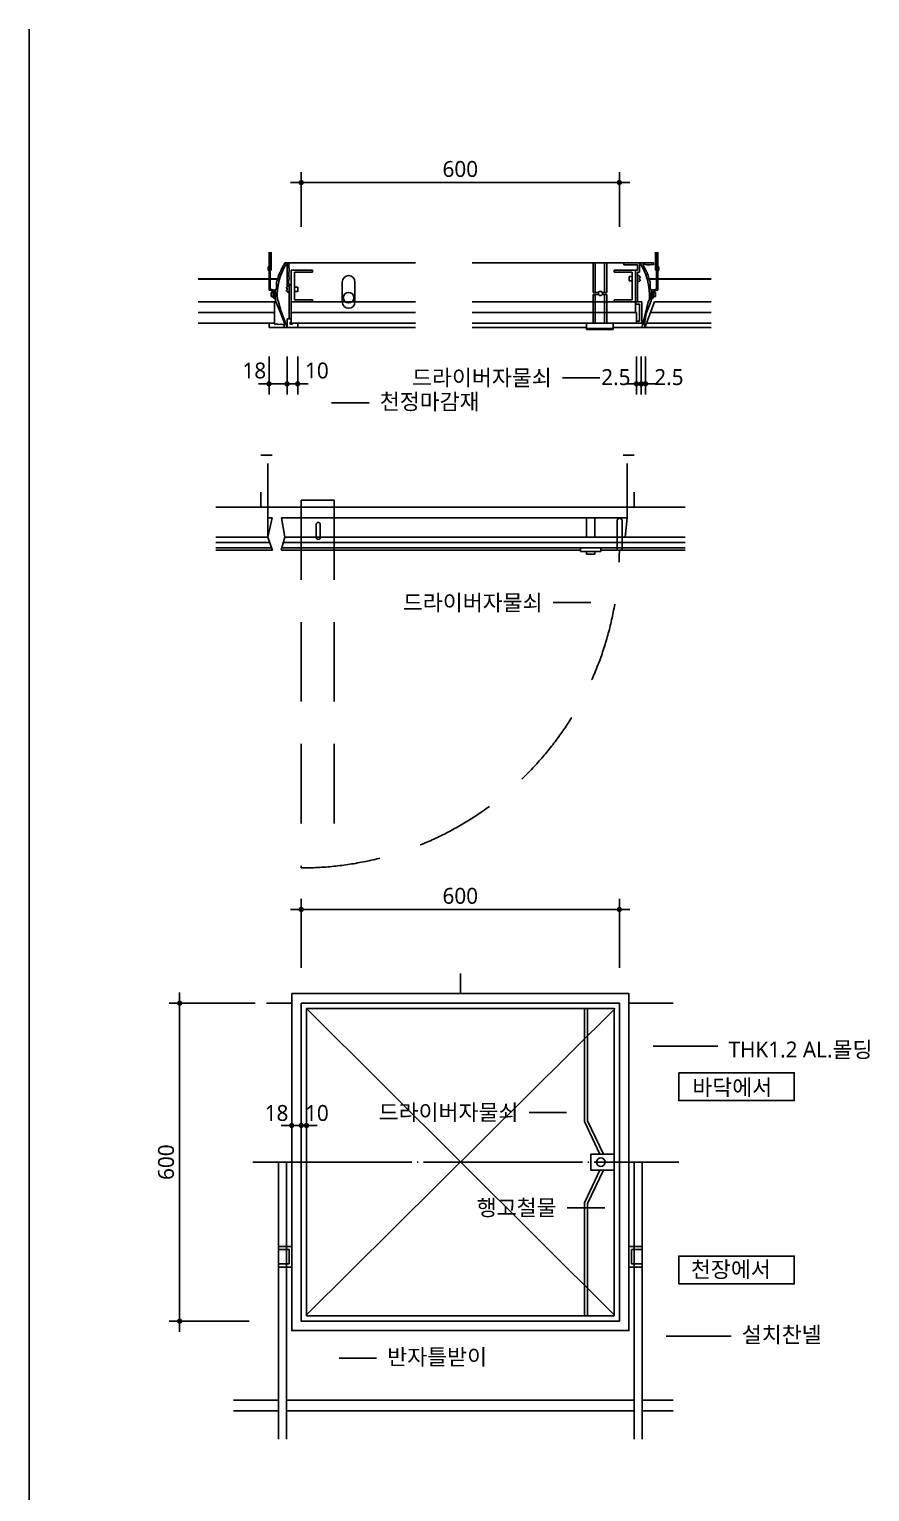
# Model space of a CAD drawing. Header units: millimetres. Extents: x 465 to 41696, y 198 to 5730.
# Drawn here: x 39257 to 40843, y 2970 to 5730 of the extents above; entities that cross this region are included whole.
import ezdxf
from ezdxf.enums import TextEntityAlignment as Align

# ---------------------------------------------------------------- set-up
doc = ezdxf.new("R2010")
doc.units = ezdxf.units.MM
doc.header["$LTSCALE"] = 200
for name, pattern in [('CEN', [62, 60, -1, 0, -1]), ('CEN-GAUN', [32.2, 30, -1, 0.2, -1]), ('HID', [2.3, 1.5, -0.8])]:
    doc.linetypes.add(name, pattern=pattern)
doc.layers.get('DEFPOINTS').update_dxf_attribs({"color": 137})
for name, color, linetype in [('3', 3, 'Continuous'), ('cen', 1, 'CEN'), ('DIM', 7, 'Continuous'), ('ELE-3', 3, 'Continuous'), ('ELE-8', 8, 'Continuous'), ('ELE-9', 9, 'Continuous'), ('HID', 6, 'HID'), ('LED', 7, 'Continuous'), ('SEC-4', 4, 'Continuous'), ('SEC-7', 7, 'Continuous'), ('SYM', 7, 'Continuous'), ('TEXT', 3, 'Continuous')]:
    doc.layers.add(name, color=color, linetype=linetype)
doc.styles.add('굴림체(옥산)', font='GulimChe.ttf')
doc.styles.add('스타일1', font='malgun.ttf')
doc.dimstyles.new('CJA-1', dxfattribs={"dimscale": 10, "dimtxt": 3, "dimasz": 1, "dimexe": 2, "dimexo": 3, "dimgap": 1, "dimtad": 1, "dimdec": 0, "dimdsep": 46, "dimlunit": 6, "dimtxsty": '굴림체(옥산)', "dimblk": 'CJDOT', "dimcen": 0.09, "dimclrd": 256, "dimclre": 256, "dimclrt": 3, "dimazin": 2, "dimtfac": 1, "dimtdec": 0, "dimtix": 1, "dimtmove": 2, "dimatfit": 3, "dimldrblk": 'CJDOT', "dimfxl": 1, "dimtolj": 1, "dimtzin": 0, "dimarcsym": 0})

# ---------------------------------------------------------------- blocks, each defined once
blk = doc.blocks.new('CJDOT')
blk.add_line((-2, 0), (2, 0))
at = {"const_width": 0.5}
blk.add_lwpolyline([(-0.25, 0, 1), (0.25, 0, 1)], format="xyb", close=True, dxfattribs=at)
blk = doc.blocks.new('*D179')
at = {"layer": 'DEFPOINTS', "color": 0, "transparency": 16777216}
for p in [(40370.5, 4068.9), (39770.5, 3928.5, 4309.7), (40370.5, 3928.5, 4309.7)]:
    blk.add_point(p, dxfattribs=at)
at = {"layer": 'DIM', "lineweight": -2, "transparency": 16777216}
for p, q in [((39770.5, 3958.5), (39770.5, 4088.9)), ((40370.5, 3958.5), (40370.5, 4088.9)), ((39780.5, 4068.9), (40360.5, 4068.9))]:
    blk.add_line(p, q, dxfattribs=at)
at = {"layer": 'DIM', "lineweight": -2, "transparency": 16777216, "xscale": 10, "yscale": 10, "zscale": 10, "rotation": 180}
blk.add_blockref('CJDOT', (39770.5, 4068.9), dxfattribs=at)
at = {"layer": 'DIM', "lineweight": -2, "transparency": 16777216, "xscale": 10, "yscale": 10, "zscale": 10}
blk.add_blockref('CJDOT', (40370.5, 4068.9), dxfattribs=at)
at = {"layer": 'DIM', "color": 3, "transparency": 16777216, "insert": (40070.5, 4094.4), "char_height": 30, "attachment_point": 5, "style": '스타일1'}
blk.add_mtext('\\A1;600', dxfattribs=at)
blk = doc.blocks.new('*D180')
at = {"layer": 'DEFPOINTS', "color": 0, "transparency": 16777216}
for p in [(39713.3, 3892, 4309.7), (39541.1, 3292), (39702.2, 3292, 4309.7)]:
    blk.add_point(p, dxfattribs=at)
at = {"layer": 'DIM', "lineweight": -2, "transparency": 16777216}
for p, q in [((39683.3, 3892), (39521.1, 3892)), ((39541.1, 3882), (39541.1, 3302)), ((39672.2, 3292), (39521.1, 3292))]:
    blk.add_line(p, q, dxfattribs=at)
at = {"layer": 'DIM', "lineweight": -2, "transparency": 16777216, "xscale": 10, "yscale": 10, "zscale": 10}
for p, rotation in [((39541.1, 3892), 90), ((39541.1, 3292), 270)]:
    blk.add_blockref('CJDOT', p, dxfattribs=dict(at, rotation=rotation))
at = {"layer": 'DIM', "color": 3, "transparency": 16777216, "insert": (39515.6, 3592), "char_height": 30, "attachment_point": 5, "rotation": 90, "style": '스타일1'}
blk.add_mtext('\\A1;600', dxfattribs=at)
blk = doc.blocks.new('*D181')
at = {"layer": 'DEFPOINTS', "color": 0, "transparency": 16777216}
for p in [(39709.8, 5142.4, 4309.7), (39743.8, 5142.4, 4309.7), (39743.8, 5060.8)]:
    blk.add_point(p, dxfattribs=at)
at = {"layer": 'DIM', "lineweight": -2, "transparency": 16777216}
for p, q in [((39709.8, 5112.4), (39709.8, 5040.8)), ((39743.8, 5112.4), (39743.8, 5040.8)), ((39699.8, 5060.8), (39689.8, 5060.8)), ((39709.8, 5060.8), (39743.8, 5060.8)), ((39753.8, 5060.8), (39763.8, 5060.8))]:
    blk.add_line(p, q, dxfattribs=at)
at = {"layer": 'DIM', "lineweight": -2, "transparency": 16777216, "xscale": 10, "yscale": 10, "zscale": 10}
blk.add_blockref('CJDOT', (39709.8, 5060.8), dxfattribs=at)
at = {"layer": 'DIM', "lineweight": -2, "transparency": 16777216, "xscale": 10, "yscale": 10, "zscale": 10, "rotation": 180}
blk.add_blockref('CJDOT', (39743.8, 5060.8), dxfattribs=at)
at = {"layer": 'DIM', "color": 3, "transparency": 16777216, "insert": (39682, 5085.8), "char_height": 30, "attachment_point": 5, "style": '스타일1'}
blk.add_mtext('\\A1;18', dxfattribs=at)
blk = doc.blocks.new('*D182')
at = {"layer": 'DEFPOINTS', "color": 0, "transparency": 16777216}
for p in [(39743.8, 5142.4, 4309.7), (39763.8, 5142.4, 4309.7), (39763.8, 5060.8)]:
    blk.add_point(p, dxfattribs=at)
at = {"layer": 'DIM', "lineweight": -2, "transparency": 16777216}
for p, q in [((39743.8, 5112.4), (39743.8, 5040.8)), ((39763.8, 5112.4), (39763.8, 5040.8)), ((39733.8, 5060.8), (39723.8, 5060.8)), ((39743.8, 5060.8), (39763.8, 5060.8)), ((39773.8, 5060.8), (39783.8, 5060.8))]:
    blk.add_line(p, q, dxfattribs=at)
at = {"layer": 'DIM', "lineweight": -2, "transparency": 16777216, "xscale": 10, "yscale": 10, "zscale": 10}
blk.add_blockref('CJDOT', (39743.8, 5060.8), dxfattribs=at)
at = {"layer": 'DIM', "lineweight": -2, "transparency": 16777216, "xscale": 10, "yscale": 10, "zscale": 10, "rotation": 180}
blk.add_blockref('CJDOT', (39763.8, 5060.8), dxfattribs=at)
at = {"layer": 'DIM', "color": 3, "transparency": 16777216, "insert": (39800, 5085.8), "char_height": 30, "attachment_point": 5, "style": '스타일1'}
blk.add_mtext('\\A1;10', dxfattribs=at)
blk = doc.blocks.new('*D183')
at = {"layer": 'DEFPOINTS', "color": 0, "transparency": 16777216}
for p in [(40402.8, 5142.4, 4309.7), (40411.8, 5142.4, 4309.7), (40411.8, 5060.8)]:
    blk.add_point(p, dxfattribs=at)
at = {"layer": 'DIM', "lineweight": -2, "transparency": 16777216}
for p, q in [((40402.8, 5112.4), (40402.8, 5040.8)), ((40411.8, 5112.4), (40411.8, 5040.8)), ((40392.8, 5060.8), (40382.8, 5060.8)), ((40402.8, 5060.8), (40411.8, 5060.8)), ((40421.8, 5060.8), (40431.8, 5060.8))]:
    blk.add_line(p, q, dxfattribs=at)
at = {"layer": 'DIM', "lineweight": -2, "transparency": 16777216, "xscale": 10, "yscale": 10, "zscale": 10}
blk.add_blockref('CJDOT', (40402.8, 5060.8), dxfattribs=at)
at = {"layer": 'DIM', "lineweight": -2, "transparency": 16777216, "xscale": 10, "yscale": 10, "zscale": 10, "rotation": 180}
blk.add_blockref('CJDOT', (40411.8, 5060.8), dxfattribs=at)
at = {"layer": 'DIM', "color": 3, "transparency": 16777216, "insert": (40363.9, 5073.3), "char_height": 30, "attachment_point": 5, "style": '스타일1'}
blk.add_mtext('\\A1;2.5', dxfattribs=at)
blk = doc.blocks.new('*D184')
at = {"layer": 'DEFPOINTS', "color": 0, "transparency": 16777216}
for p in [(40411.8, 5142.4, 4309.7), (40419.8, 5142.4, 4309.7), (40411.8, 5060.8)]:
    blk.add_point(p, dxfattribs=at)
at = {"layer": 'DIM', "lineweight": -2, "transparency": 16777216}
for p, q in [((40411.8, 5112.4), (40411.8, 5040.8)), ((40419.8, 5112.4), (40419.8, 5040.8)), ((40401.8, 5060.8), (40391.8, 5060.8)), ((40419.8, 5060.8), (40411.8, 5060.8)), ((40429.8, 5060.8), (40439.8, 5060.8))]:
    blk.add_line(p, q, dxfattribs=at)
at = {"layer": 'DIM', "lineweight": -2, "transparency": 16777216, "xscale": 10, "yscale": 10, "zscale": 10}
blk.add_blockref('CJDOT', (40411.8, 5060.8), dxfattribs=at)
at = {"layer": 'DIM', "lineweight": -2, "transparency": 16777216, "xscale": 10, "yscale": 10, "zscale": 10, "rotation": 180}
blk.add_blockref('CJDOT', (40419.8, 5060.8), dxfattribs=at)
at = {"layer": 'DIM', "color": 3, "transparency": 16777216, "insert": (40464, 5073.3), "char_height": 30, "attachment_point": 5, "style": '스타일1'}
blk.add_mtext('\\A1;2.5', dxfattribs=at)
blk = doc.blocks.new('*D185')
at = {"layer": 'DEFPOINTS', "color": 0, "transparency": 16777216}
for p in [(39752.5, 3661.2), (39752.5, 3592, 4309.7), (39770.5, 3592, 4309.7)]:
    blk.add_point(p, dxfattribs=at)
at = {"layer": 'DIM', "lineweight": -2, "transparency": 16777216}
for p, q in [((39752.5, 3622), (39752.5, 3681.2)), ((39770.5, 3622), (39770.5, 3681.2)), ((39742.5, 3661.2), (39732.5, 3661.2)), ((39770.5, 3661.2), (39752.5, 3661.2)), ((39780.5, 3661.2), (39790.5, 3661.2))]:
    blk.add_line(p, q, dxfattribs=at)
at = {"layer": 'DIM', "lineweight": -2, "transparency": 16777216, "xscale": 10, "yscale": 10, "zscale": 10}
blk.add_blockref('CJDOT', (39752.5, 3661.2), dxfattribs=at)
at = {"layer": 'DIM', "lineweight": -2, "transparency": 16777216, "xscale": 10, "yscale": 10, "zscale": 10, "rotation": 180}
blk.add_blockref('CJDOT', (39770.5, 3661.2), dxfattribs=at)
at = {"layer": 'DIM', "color": 3, "transparency": 16777216, "insert": (39723.9, 3684.6), "char_height": 30, "attachment_point": 5, "style": '스타일1'}
blk.add_mtext('\\A1;18', dxfattribs=at)
blk = doc.blocks.new('*D186')
at = {"layer": 'DEFPOINTS', "color": 0, "transparency": 16777216}
for p in [(39780.5, 3661.2), (39770.5, 3592, 4309.7), (39780.5, 3592, 4309.7)]:
    blk.add_point(p, dxfattribs=at)
at = {"layer": 'DIM', "lineweight": -2, "transparency": 16777216}
for p, q in [((39770.5, 3622), (39770.5, 3681.2)), ((39780.5, 3622), (39780.5, 3681.2)), ((39760.5, 3661.2), (39750.5, 3661.2)), ((39770.5, 3661.2), (39780.5, 3661.2)), ((39790.5, 3661.2), (39800.5, 3661.2))]:
    blk.add_line(p, q, dxfattribs=at)
at = {"layer": 'DIM', "lineweight": -2, "transparency": 16777216, "xscale": 10, "yscale": 10, "zscale": 10}
blk.add_blockref('CJDOT', (39770.5, 3661.2), dxfattribs=at)
at = {"layer": 'DIM', "lineweight": -2, "transparency": 16777216, "xscale": 10, "yscale": 10, "zscale": 10, "rotation": 180}
blk.add_blockref('CJDOT', (39780.5, 3661.2), dxfattribs=at)
at = {"layer": 'DIM', "color": 3, "transparency": 16777216, "insert": (39800, 3684.6), "char_height": 30, "attachment_point": 5, "style": '스타일1'}
blk.add_mtext('\\A1;10', dxfattribs=at)
blk = doc.blocks.new('*D187')
at = {"layer": 'DEFPOINTS', "color": 0, "transparency": 16777216}
for p in [(40370.5, 5440.6), (39770.5, 5327.4, 4309.7), (40370.5, 5327.4, 4309.7)]:
    blk.add_point(p, dxfattribs=at)
at = {"layer": 'DIM', "lineweight": -2, "transparency": 16777216}
for p, q in [((39770.5, 5357.4), (39770.5, 5460.6)), ((39780.5, 5440.6), (40360.5, 5440.6)), ((40370.5, 5357.4), (40370.5, 5460.6))]:
    blk.add_line(p, q, dxfattribs=at)
at = {"layer": 'DIM', "lineweight": -2, "transparency": 16777216, "xscale": 10, "yscale": 10, "zscale": 10, "rotation": 180}
blk.add_blockref('CJDOT', (39770.5, 5440.6), dxfattribs=at)
at = {"layer": 'DIM', "lineweight": -2, "transparency": 16777216, "xscale": 10, "yscale": 10, "zscale": 10}
blk.add_blockref('CJDOT', (40370.5, 5440.6), dxfattribs=at)
at = {"layer": 'DIM', "color": 3, "transparency": 16777216, "insert": (40070.5, 5466.1), "char_height": 30, "attachment_point": 5, "style": '스타일1'}
blk.add_mtext('\\A1;600', dxfattribs=at)

msp = doc.modelspace()

# ---------------------------------------------------------------- linework, layer by layer
at = {"color": 4}
msp.add_line((39726.6, 5258.2), (39576.2, 5258.2), dxfattribs=at)
at = {"layer": '3'}
msp.add_line((39257.5, 5730), (39257.5, 210), dxfattribs=at)
at = {"layer": 'cen', "color": 1}
for p, q in [((39780.5, 3882), (40360.5, 3304)), ((40362.5, 3882), (39780.5, 3304))]:
    msp.add_line(p, q, dxfattribs=at)
at = {"layer": 'cen', "linetype": 'CEN-GAUN', "ltscale": 0.05}
msp.add_line((39679.1, 3592), (40482.5, 3592), dxfattribs=at)
at = {"layer": 'DEFPOINTS', "color": 0, "linetype": 'ByBlock'}
for p in [(40412.8, 5167.4), (40419.8, 5167.4), (39770.5, 3892), (40370.5, 3892)]:
    msp.add_point(p, dxfattribs=at)
at = {"layer": 'ELE-3'}
for p, q in [((40316.5, 3607), (40360.5, 3607)), ((40316.5, 3577), (40316.5, 3607)), ((40316.5, 3577), (40361.5, 3577)), ((39727.5, 3433), (39752.5, 3433)), ((39727.5, 3427), (39747.5, 3427)), ((39747.5, 3427), (39747.5, 3400)), ((40413.5, 3433), (40388.5, 3433)), ((40393.5, 3427), (40393.5, 3400)), ((40413.5, 3427), (40393.5, 3427)), ((39747.5, 3400), (39727.5, 3400)), ((40393.5, 3400), (40413.5, 3400)), ((39727.5, 3394), (39752.5, 3394)), ((40413.5, 3394), (40388.5, 3394))]:
    msp.add_line(p, q, dxfattribs=at)
for points in [[(39752.5, 3910), (40388.5, 3910), (40388.5, 3274), (39752.5, 3274)], [(39770.5, 3892), (40370.5, 3892), (40370.5, 3292), (39770.5, 3292)]]:
    msp.add_lwpolyline(points, close=True, dxfattribs=at)
msp.add_circle((40335.5, 3592), 8, dxfattribs=at)
at = {"layer": 'ELE-8'}
for p, q in [((40071, 3910), (40071, 3948)), ((39752.5, 3892), (39704.9, 3892)), ((40388.5, 3892), (40472.3, 3892)), ((39727.5, 3592), (39727.5, 3069)), ((39742.5, 3592), (39742.5, 3069)), ((40398.5, 3592), (40398.5, 3069)), ((40413.5, 3592), (40413.5, 3069)), ((39642.9, 3143), (39727.5, 3143)), ((39642.9, 3123), (39727.5, 3123)), ((39742.5, 3143), (40398.5, 3143)), ((39742.5, 3123), (40398.5, 3123)), ((40413.5, 3143), (40472.3, 3143)), ((40413.5, 3123), (40472.3, 3123))]:
    msp.add_line(p, q, dxfattribs=at)
at = {"layer": 'ELE-9'}
for p, q in [((39576.2, 5215.4), (39719.8, 5215.4)), ((39576.2, 5195.4), (39719.8, 5195.4)), ((39751.8, 5215.4), (39986, 5215.4)), ((39751.8, 5195.4), (39986, 5195.4)), ((40093.1, 5215.4), (40412.8, 5215.4)), ((40093.1, 5195.4), (40402.8, 5195.4)), ((40436.8, 5215.4), (40418.8, 5167.4)), ((40429.3, 5195.4), (40543.9, 5195.4)), ((40436.8, 5215.4), (40543.9, 5215.4)), ((39609.5, 4771.2), (39707.5, 4771.2)), ((39609.5, 4761.2), (39711.1, 4761.2)), ((39736.6, 4761.2), (40494.5, 4761.2)), ((39739.5, 4771.2), (40494.5, 4771.2))]:
    msp.add_line(p, q, dxfattribs=at)
msp.add_lwpolyline([(39780.5, 3882), (40360.5, 3882), (40360.5, 3302), (39780.5, 3302)], close=True, dxfattribs=at)
at = {"layer": 'HID', "color": 4}
msp.add_line((39726.8, 5259.3), (39576.2, 5259.3), dxfattribs=at)
at = {"layer": 'HID'}
for p, q in [((40426.4, 5259.3), (40543.9, 5259.3)), ((39770.5, 4841.2), (39832.5, 4841.2)), ((40304.5, 3668.7), (40304.5, 3882)), ((40310.5, 3670), (40310.5, 3882)), ((40333.9, 3607), (40304.5, 3668.7)), ((40340.5, 3607), (40310.5, 3670))]:
    msp.add_line(p, q, dxfattribs=at)
at = {"layer": 'HID', "ltscale": 0.5}
for p, q in [((39770.5, 4841.2), (39770.5, 4147.2)), ((39832.5, 4841.2), (39832.5, 4150.4))]:
    msp.add_line(p, q, dxfattribs=at)
msp.add_arc((39770.5, 4747.2), 600, 270, 0, dxfattribs=at)
at = {"layer": 'LED'}
for p, q in [((40263, 5072.3), (40333.8, 5072.3)), ((39827.8, 5024.8), (39898.7, 5024.8)), ((40245.7, 4648.1), (40316.5, 4648.1)), ((40434.1, 3810.9), (40556.5, 3810.9)), ((40200.1, 3685.9), (40270.9, 3685.9)), ((40272.1, 3505.9), (40342.9, 3505.9)), ((40459.1, 3263.9), (40581.5, 3263.9)), ((39841.9, 3221.9), (39912.7, 3221.9))]:
    msp.add_line(p, q, dxfattribs=at)
for points in [[(39827.8, 5167.4, 0, 10, 0), (39827.8, 5145.8, 0, 0, 0), (39827.8, 5024.8, 0, 0, 0)], [(40333.8, 5163.4, 0, 10, 0), (40333.8, 5141.8, 0, 0, 0), (40333.8, 5072.3, 0, 0, 0)], [(40316.5, 4739.2, 0, 10, 0), (40316.5, 4717.6, 0, 0, 0), (40316.5, 4648.1, 0, 0, 0)], [(40388.5, 3732, 0, 10, 0), (40399.3, 3750.7, 0, 0, 0), (40434.1, 3810.9, 0, 0, 0)], [(40316.5, 3607, 0, 10, 0), (40305.7, 3625.7, 0, 0, 0), (40270.9, 3685.9, 0, 0, 0)], [(40388.5, 3427, 0, 10, 0), (40377.7, 3445.7, 0, 0, 0), (40342.9, 3505.9, 0, 0, 0)], [(40413.5, 3185, 0, 10, 0), (40424.3, 3203.6, 0, 0, 0), (40459.1, 3263.9, 0, 0, 0)], [(39796.3, 3143, 0, 10, 0), (39807.1, 3161.7, 0, 0, 0), (39841.9, 3221.9, 0, 0, 0)]]:
    msp.add_lwpolyline(points, format="xyseb", dxfattribs=at)
at = {"layer": 'SEC-4'}
for p, q in [((39709.8, 5237.4), (39709.8, 5309.4)), ((39711.8, 5239.4), (39711.8, 5309.4)), ((39713.8, 5281.4), (39713.8, 5309.4)), ((40438.8, 5281.4), (40438.8, 5309.4)), ((40440.8, 5239.4), (40440.8, 5309.4)), ((40442.8, 5237.4), (40442.8, 5309.4)), ((39707.8, 5275.4), (39707.8, 5281.4)), ((39707.8, 5281.4), (39709.8, 5281.4)), ((39709.8, 5275.4), (39707.8, 5275.4)), ((39711.8, 5275.4), (39713.8, 5275.4)), ((39713.8, 5275.4), (39713.8, 5281.4)), ((39743.8, 5245.4), (39743.8, 5289.4)), ((39751.8, 5183.4), (39751.8, 5275.4)), ((39791.8, 5275.4), (39751.8, 5275.4)), ((39791.8, 5271.4), (39791.8, 5275.4)), ((40320.8, 5289.4), (40320.8, 5233.4)), ((40324.8, 5289.4), (40324.8, 5233.4)), ((40342.8, 5233.4), (40342.8, 5289.4)), ((40346.8, 5289.4), (40346.8, 5233.4)), ((40360.8, 5275.4), (40400.8, 5275.4)), ((40360.8, 5271.4), (40360.8, 5275.4)), ((40378.8, 5289.4), (40378.8, 5285.4)), ((40378.8, 5285.4), (40404.8, 5285.4)), ((40400.8, 5195.4), (40400.8, 5275.4)), ((40404.8, 5275.4), (40400.8, 5275.4)), ((40404.8, 5285.4), (40404.8, 5275.4)), ((40408.8, 5271.4), (40408.8, 5289.4)), ((40438.8, 5275.4), (40438.8, 5281.4)), ((40440.8, 5275.4), (40438.8, 5275.4)), ((40444.8, 5281.4), (40442.8, 5281.4)), ((40442.8, 5275.4), (40444.8, 5275.4)), ((40444.8, 5275.4), (40444.8, 5281.4)), ((39747.8, 5245.4), (39743.8, 5245.4)), ((39751.8, 5247.4), (39747.8, 5247.4)), ((39747.8, 5247.4), (39747.8, 5183.4)), ((39757.8, 5219.4), (39757.8, 5271.4)), ((39757.8, 5271.4), (39791.8, 5271.4)), ((39847.8, 5253), (39847.8, 5215.5)), ((39871.8, 5253), (39871.8, 5215.5)), ((40394.8, 5271.4), (40360.8, 5271.4)), ((40394.8, 5263.4), (40388.8, 5263.4)), ((40388.8, 5263.4), (40388.8, 5255.4)), ((40388.8, 5255.4), (40394.8, 5255.4)), ((40394.8, 5219.4), (40394.8, 5271.4)), ((40404.8, 5267.4), (40404.8, 5271.4)), ((40404.8, 5271.4), (40408.8, 5271.4)), ((40404.8, 5267.4), (40404.8, 5215.4)), ((40408.8, 5261.4), (40408.8, 5257.4)), ((40410.5, 5261.4), (40408.8, 5261.4)), ((40408.8, 5257.4), (40410.5, 5257.4)), ((40426.6, 5258.2), (40543.9, 5258.2)), ((39719.8, 5235.4), (39709.8, 5237.4)), ((39721.8, 5237.4), (39711.8, 5239.4)), ((39713.8, 5225.4), (39713.8, 5233.4)), ((39713.8, 5233.4), (39717.8, 5233.4)), ((39717.8, 5225.4), (39713.8, 5225.4)), ((39719.8, 5235.4), (39717.8, 5235.4)), ((39717.8, 5235.4), (39717.8, 5223.4)), ((39717.8, 5223.4), (39719.8, 5223.4)), ((39719.8, 5221.4), (39719.8, 5235.4)), ((39721.8, 5221.4), (39719.8, 5221.4)), ((39721.8, 5221.4), (39721.8, 5237.4)), ((39721.8, 5221.4), (39721.8, 5217.4)), ((39721.8, 5217.4), (39731.8, 5193.4)), ((39742.2, 5241.4), (39743.8, 5241.4)), ((39743.8, 5237.4), (39742.2, 5237.4)), ((39743.8, 5241.4), (39743.8, 5237.4)), ((39757.8, 5243.4), (39763.8, 5243.4)), ((39763.8, 5235.4), (39757.8, 5235.4)), ((39791.8, 5219.4), (39757.8, 5219.4)), ((39763.8, 5243.4), (39763.8, 5235.4)), ((39791.8, 5215.4), (39791.8, 5219.4)), ((40320.8, 5233.4), (40331.4, 5233.4)), ((40320.8, 5229.4), (40331.4, 5229.4)), ((40320.8, 5229.4), (40320.8, 5215.4)), ((40324.8, 5229.4), (40324.8, 5175.4)), ((40338.3, 5233.4), (40346.8, 5233.4)), ((40338.3, 5229.4), (40346.8, 5229.4)), ((40342.8, 5229.4), (40342.8, 5175.4)), ((40346.8, 5229.4), (40346.8, 5215.4)), ((40360.8, 5219.4), (40394.8, 5219.4)), ((40360.8, 5215.4), (40360.8, 5219.4)), ((40430.8, 5217.4), (40420.8, 5193.4)), ((40430.8, 5237.4), (40440.8, 5239.4)), ((40430.8, 5221.4), (40430.8, 5237.4)), ((40430.8, 5221.4), (40432.8, 5221.4)), ((40430.8, 5221.4), (40430.8, 5217.4)), ((40432.8, 5235.4), (40442.8, 5237.4)), ((40432.8, 5235.4), (40434.8, 5235.4)), ((40432.8, 5221.4), (40432.8, 5235.4)), ((40434.8, 5223.4), (40432.8, 5223.4)), ((40434.8, 5235.4), (40434.8, 5223.4)), ((40438.8, 5233.4), (40434.8, 5233.4)), ((40434.8, 5225.4), (40438.8, 5225.4)), ((40438.8, 5225.4), (40438.8, 5233.4)), ((39731.8, 5193.4), (39738.8, 5175.4)), ((39751.8, 5215.4), (39791.8, 5215.4)), ((40320.8, 5215.4), (40320.8, 5175.4)), ((40346.8, 5215.4), (40346.8, 5175.4)), ((40400.8, 5215.4), (40360.8, 5215.4)), ((40400.8, 5211.4), (40408.8, 5211.4)), ((40402.8, 5175.4), (40402.8, 5195.4)), ((40404.8, 5215.4), (40412.8, 5215.4)), ((40408.8, 5211.4), (40408.8, 5179.4)), ((40412.8, 5215.4), (40412.8, 5175.4)), ((40420.8, 5193.4), (40417.9, 5175.4)), ((39709.8, 5175.4), (39709.8, 5167.4)), ((39763.8, 5167.4), (39709.8, 5167.4)), ((39738.8, 5175.4), (39737.8, 5167.4)), ((39743.8, 5183.4), (39743.8, 5167.4)), ((39743.8, 5183.4), (39751.8, 5183.4)), ((39751.8, 5177.4), (39749.8, 5177.4)), ((39749.8, 5177.4), (39749.8, 5173.4)), ((39749.8, 5173.4), (39753.8, 5173.4)), ((39751.8, 5183.4), (39751.8, 5175.4)), ((39753.8, 5173.4), (39753.8, 5175.4)), ((39763.8, 5175.4), (39763.8, 5167.4)), ((40308.8, 5175.4), (40308.8, 5163.4)), ((40308.8, 5165.4), (40358.8, 5165.4)), ((40308.8, 5163.4), (40358.8, 5163.4)), ((40358.8, 5175.4), (40358.8, 5163.4)), ((40408.8, 5179.4), (40402.8, 5179.4)), ((40417.9, 5175.4), (40418.8, 5167.4)), ((39694.5, 4926), (39715.5, 4926)), ((40398.5, 4926), (40377.5, 4926)), ((39707.5, 4771.2), (39707.5, 4910.2)), ((40385.5, 4808.2), (40385.5, 4910.2)), ((39694.5, 4828.2), (39694.5, 4856.2)), ((40398.5, 4828.2), (40398.5, 4856.2)), ((39715.5, 4828.2), (39694.5, 4828.2)), ((39715.5, 4808.2), (39707.5, 4771.2)), ((39707.5, 4808.2), (39715.5, 4808.2)), ((39733.5, 4808.2), (39739.5, 4771.2)), ((40308.5, 4808.2), (40308.5, 4771.2)), ((40324.5, 4808.2), (40324.5, 4771.2)), ((40366.5, 4804.2), (40370.5, 4808.2)), ((40366.5, 4747.2), (40366.5, 4804.2)), ((40370.5, 4808.2), (40375.5, 4804.2)), ((40375.5, 4804.2), (40375.5, 4747.2)), ((40377.5, 4828.2), (40398.5, 4828.2)), ((40385.5, 4808.2), (40377.5, 4808.2)), ((40385.5, 4808.2), (40381.5, 4771.2)), ((39798.5, 4795.2), (39798.5, 4771.2)), ((39806.5, 4795.2), (39806.5, 4771.2)), ((39707.5, 4771.2), (39716.5, 4746.2)), ((39739.5, 4771.2), (39732.5, 4747.2)), ((40297.5, 4744.2), (40297.5, 4751.2)), ((40335.5, 4751.2), (40335.5, 4744.2)), ((40335.5, 4744.2), (40297.5, 4744.2)), ((40308.5, 4744.2), (40308.5, 4739.2)), ((40308.5, 4739.2), (40324.5, 4739.2)), ((40324.5, 4739.2), (40324.5, 4744.2)), ((40375.5, 4747.2), (40366.5, 4747.2)), ((40333.9, 3577), (40304.5, 3515.4)), ((40340.5, 3577), (40310.5, 3514)), ((40304.5, 3515.4), (40304.5, 3302)), ((40310.5, 3514), (40310.5, 3302))]:
    msp.add_line(p, q, dxfattribs=at)
for points in [[(39721.8, 5237.4), (39723.8, 5241.4), (39723.8, 5245.4), (39723.8, 5247.4), (39723.8, 5253.4), (39725.8, 5257.4), (39727.8, 5265.4), (39729.8, 5269.4), (39729.8, 5271.4), (39731.8, 5273.4), (39733.8, 5279.4), (39735.8, 5281.4), (39735.8, 5283.4), (39737.8, 5285.4), (39739.8, 5289.4)], [(39747.8, 5247.4), (39746.8, 5248.7), (39746.3, 5254.1), (39747.5, 5259.4), (39747, 5263.6), (39746.8, 5269.1), (39747.5, 5275.6), (39747.3, 5283.8), (39747.8, 5289.4)], [(40414.6, 5285.9), (40417.3, 5286.6), (40422.1, 5285.7), (40428.8, 5285.7), (40431.2, 5286.3), (40433, 5285.7), (40435.1, 5286), (40434.8, 5289.4)], [(40430.8, 5237.4), (40428.8, 5241.4), (40428.8, 5245.4), (40428.8, 5247.4), (40428.8, 5253.4), (40426.8, 5257.4), (40424.8, 5265.4), (40422.8, 5269.4), (40422.8, 5271.4), (40420.8, 5273.4), (40418.8, 5279.4), (40416.8, 5281.4), (40416.8, 5283.4), (40414.8, 5285.4), (40414.6, 5285.9)], [(39725.6, 5219.8), (39727.8, 5215.4), (39731.8, 5199.4), (39743.8, 5167.4)], [(40427.1, 5219.8), (40424.8, 5215.4), (40420.8, 5199.4), (40412.8, 5167.4)], [(39719.8, 5175.4), (39721.1, 5172.8), (39724.1, 5174), (39727.4, 5172.8), (39732.1, 5173.7), (39735.6, 5172.8), (39738.8, 5173.5)]]:
    msp.add_lwpolyline(points, dxfattribs=at)
for centre, radius in [((39859.8, 5223.4), 10), ((40334.8, 5231.4), 4)]:
    msp.add_circle(centre, radius, dxfattribs=at)
for centre, radius, start, end in [((39834.8, 5228.4), 109.6, 146.1649, 184.483), ((40317.8, 5228.4), 109.6, 355.517, 33.8351), ((39747.8, 5239.4), 6, 90, 160.5288), ((39859.8, 5253), 12, 0, 180), ((40404.8, 5259.4), 6, 19.4712, 90), ((40404.8, 5259.4), 6, 270, 340.5288), ((39747.8, 5239.4), 6, 199.4712, 270), ((39859.8, 5215.5), 12, 180, 0), ((39802.5, 4795.2), 4, 0, 180), ((39802.5, 4771.2), 4, 180, 0)]:
    msp.add_arc(centre, radius, start, end, dxfattribs=at)
at = {"layer": 'SEC-7'}
for p, q in [((39739.8, 5289.4), (39986, 5289.4)), ((40093.1, 5289.4), (40434.8, 5289.4)), ((39719.8, 5215.4), (39719.8, 5175.4)), ((39576.2, 5175.4), (39719.8, 5175.4)), ((39751.8, 5175.4), (39986, 5175.4)), ((39763.8, 5167.4), (39986, 5167.4)), ((40093.1, 5175.4), (40412.8, 5175.4)), ((40093.1, 5167.4), (40308.8, 5167.4)), ((40358.8, 5167.4), (40543.9, 5167.4)), ((40421.8, 5175.4), (40543.9, 5175.4)), ((39609.5, 4828.2), (40494.5, 4828.2)), ((39733.5, 4808.2), (40385.5, 4808.2)), ((39609.5, 4751.2), (39714.7, 4751.2)), ((39733.7, 4751.2), (40494.5, 4751.2)), ((39609.5, 4747.2), (39716.1, 4747.2)), ((39732.5, 4747.2), (40297.5, 4747.2)), ((40335.5, 4747.2), (40494.5, 4747.2))]:
    msp.add_line(p, q, dxfattribs=at)
at = {"layer": 'SYM'}
for points in [[(40482.4, 3760.6), (40482.4, 3708.2), (40700.4, 3708.2), (40700.4, 3760.6)], [(40482.4, 3362.3), (40482.4, 3414.7), (40700.4, 3414.7), (40700.4, 3362.3)]]:
    msp.add_lwpolyline(points, close=True, dxfattribs=at)

# ---------------------------------------------------------------- texts
at = {"layer": 'TEXT', "style": '스타일1'}
for s, p in [('드라이버자물쇠', (40243, 5072.3)), ('드라이버자물쇠', (40225.7, 4648.1)), ('드라이버자물쇠', (40180.1, 3686)), ('행고철물', (40252.1, 3506))]:
    msp.add_text(s, height=30, dxfattribs=at).set_placement(p, align=Align.MIDDLE_RIGHT)
for s, p in [('천정마감재', (39918.7, 5012.3)), ('THK1.2 AL.몰딩', (40576.5, 3789.6)), ('바닥에서', (40508.1, 3718.1)), ('천장에서', (40505.5, 3374.5)), ('설치찬넬', (40601.5, 3251.4)), ('반자틀받이', (39932.7, 3209.4))]:
    msp.add_text(s, height=30, dxfattribs=at).set_placement(p)

# ---------------------------------------------------------------- dimensions: what is measured, and where the dimension line sits
at = {"layer": 'DIM'}
for base, p1, p2, picture, middle in [((40370.5, 5440.6), (39770.5, 5327.4, 4309.7), (40370.5, 5327.4, 4309.7), '*D187', (40070.5, 5466.1)), ((40370.5, 4068.9), (39770.5, 3928.5, 4309.7), (40370.5, 3928.5, 4309.7), '*D179', (40070.5, 4094.4))]:
    dim = msp.add_linear_dim(base=base, p1=p1, p2=p2, dimstyle='CJA-1', override={"dimscale": 10, "dimtxsty": '스타일1'}, dxfattribs=at)
    dim.commit()
    dim.dimension.update_dxf_attribs({"geometry": picture, "text_midpoint": middle})
for base, p1, p2, text, picture, middle in [((39743.8, 5060.8), (39709.8, 5142.4, 4309.7), (39743.8, 5142.4, 4309.7), '18', '*D181', (39682, 5085.8)), ((39763.8, 5060.8), (39743.8, 5142.4, 4309.7), (39763.8, 5142.4, 4309.7), '10', '*D182', (39800, 5085.8)), ((40411.8, 5060.8), (40402.8, 5142.4, 4309.7), (40411.8, 5142.4, 4309.7), '2.5', '*D183', (40363.9, 5073.3)), ((40411.8, 5060.8), (40419.8, 5142.4, 4309.7), (40411.8, 5142.4, 4309.7), '2.5', '*D184', (40464, 5073.3)), ((39752.5, 3661.2), (39770.5, 3592, 4309.7), (39752.5, 3592, 4309.7), '18', '*D185', (39723.9, 3684.6)), ((39780.5, 3661.2), (39770.5, 3592, 4309.7), (39780.5, 3592, 4309.7), '10', '*D186', (39800, 3684.6))]:
    dim = msp.add_linear_dim(base=base, p1=p1, p2=p2, text=text, dimstyle='CJA-1', override={"dimscale": 10, "dimtxsty": '스타일1'}, dxfattribs=at)
    dim.commit()
    dim.dimension.update_dxf_attribs({"geometry": picture, "text_midpoint": middle, "dimtype": 160})
dim = msp.add_linear_dim(base=(39541.1, 3292), p1=(39713.3, 3892, 4309.7), p2=(39702.2, 3292, 4309.7), angle=90, dimstyle='CJA-1', override={"dimscale": 10, "dimtxsty": '스타일1'}, dxfattribs=at)
dim.commit()
dim.dimension.update_dxf_attribs({"geometry": '*D180', "text_midpoint": (39515.6, 3592)})

doc.saveas('drawing.dxf')
